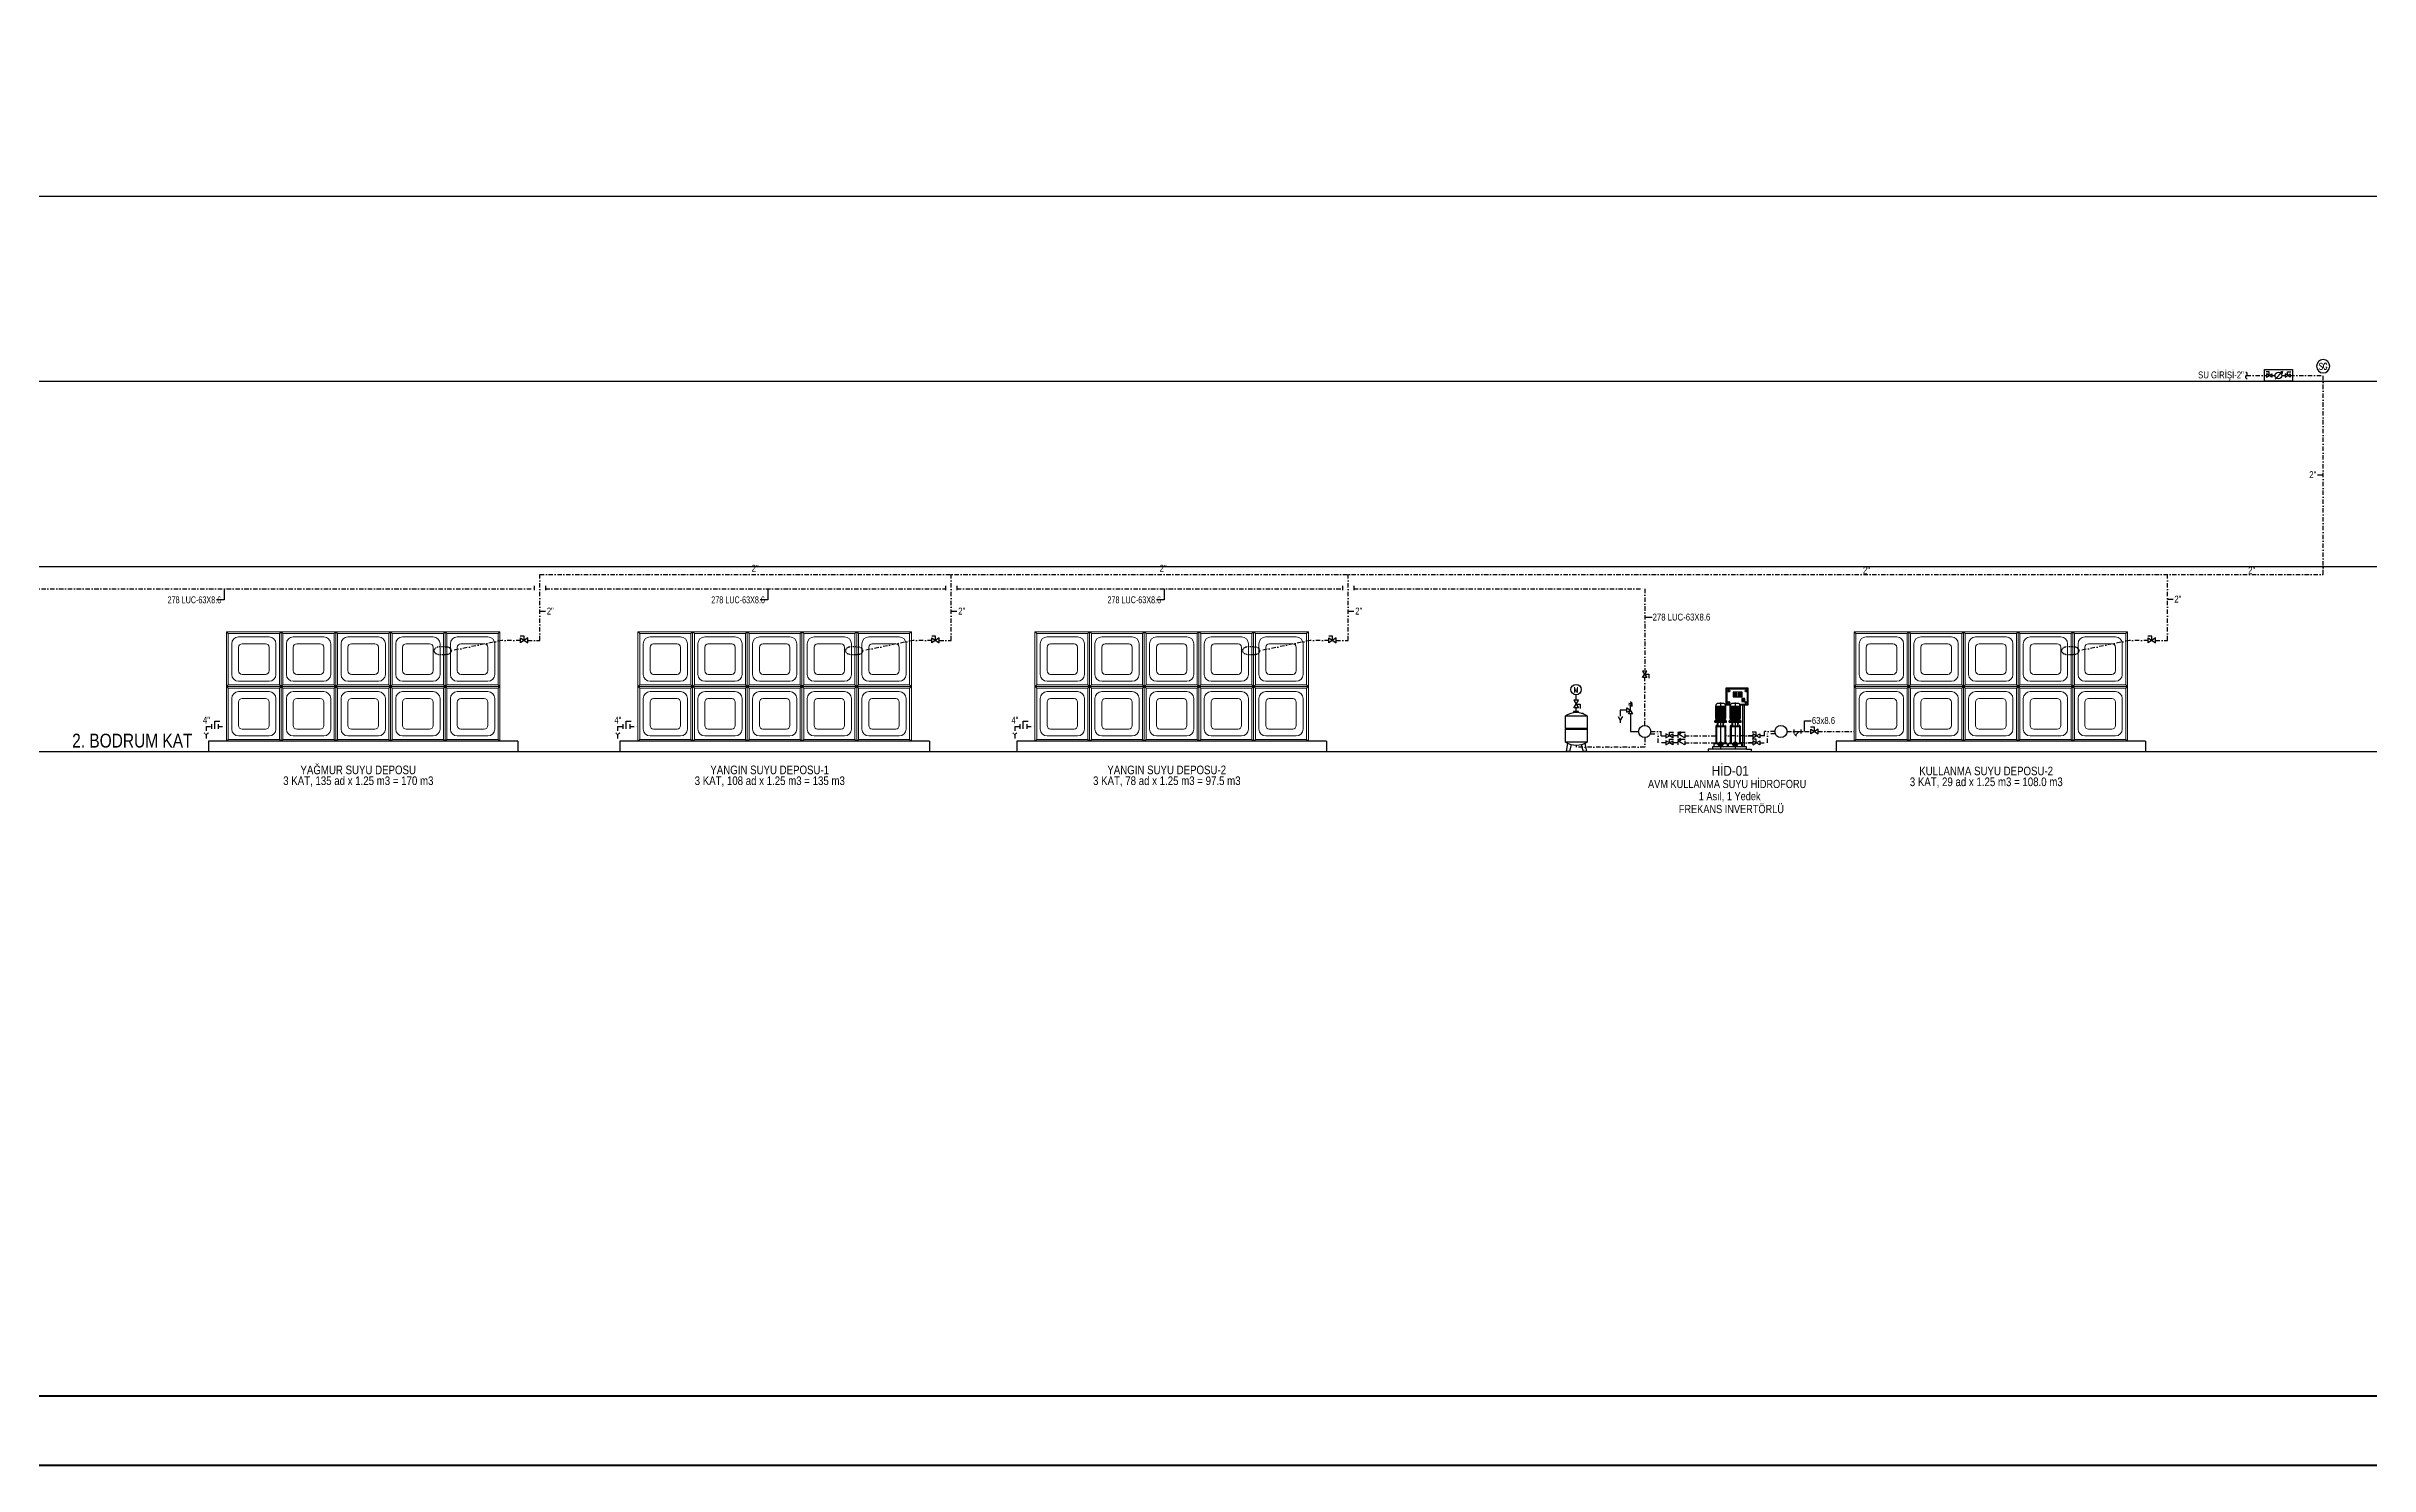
# Model space of a CAD drawing. Header units: centimetres. Extents: x 218267 to 248501, y -42006 to -33806.
# Drawn here: x 237019 to 243732, y -42006 to -37906 of the extents above; entities that cross this region are included whole.
import ezdxf
from ezdxf.enums import TextEntityAlignment as Align

# ---------------------------------------------------------------- set-up
doc = ezdxf.new("R2010")
doc.units = ezdxf.units.CM
doc.header["$LTSCALE"] = 0.2
doc.linetypes.add('DASHDOT', pattern=[25.4, 12.7, -6.35, 0, -6.35])
doc.layers.get('0').update_dxf_attribs({"color": 252})
for name, color, linetype, lineweight in [('1-BASLIK', 53, 'Continuous', 25), ('ST-TEMIZ-CAP', 95, 'Continuous', 30), ('ST-VANA', 100, 'Continuous', 25)]:
    doc.layers.add(name, color=color, linetype=linetype, lineweight=lineweight)
for name, color, linetype in [('ST-CIHAZ', 87, 'Continuous'), ('ST-CIHAZ-NO', 173, 'Continuous'), ('ST-KOLON-NO', 43, 'Continuous'), ('ST-SU', 4, 'DASHDOT'), ('ST-TEMIZ-SOGUKSU-YUKBIRIMI', 61, 'Continuous'), ('ST-TEXT', 181, 'Continuous')]:
    doc.layers.add(name, color=color, linetype=linetype)
doc.styles.add('ARIAL', font='arial.ttf')
doc.styles.add('ARIAL1', font='romans.shx', dxfattribs={"width": 0.7})
doc.styles.add('RomanS', font='romans__.ttf', dxfattribs={"width": 0.9, "height": 51.84})

# ---------------------------------------------------------------- blocks, each defined once
blk = doc.blocks.new('Z1')
at = {"linetype": 'Continuous'}
blk.add_lwpolyline([(-5, 0), (-5, 6.7), (-11.1, 6.7)], dxfattribs=at)
blk.add_lwpolyline([(-10, -3.3), (0, 3.3), (0, -3.3), (-10, 3.3)], close=True, dxfattribs=at)
blk = doc.blocks.new('Kesme')
blk.add_lwpolyline([(-22, 0, 0.576786), (-5, -3, -0.54493), (11, -6)], format="xyb")
blk = doc.blocks.new('PN123')
blk.add_circle((0, 0), 32)
at = {"ltscale": 50, "style": 'ARIAL1', "width": 0.7}
blk.add_attdef('NO', text='', height=30, dxfattribs=at).set_placement((0, 0), align=Align.MIDDLE_CENTER)
blk = doc.blocks.new('A$C353D6097')
at = {"linetype": 'Continuous'}
blk.add_lwpolyline([(12.5, 0), (12.5, 14.4), (-0.6, 14.4)], dxfattribs=at)
blk.add_lwpolyline([(0, 8.3), (25, -8.3), (25, 8.3), (0, -8.3)], close=True, dxfattribs=at)
blk = doc.blocks.new('A$Cda913a58')
at = {"color": 136, "linetype": 'Continuous', "lineweight": 13}
for p, q in [((5, -5), (0, 0)), ((0, -158), (0, 0)), ((0, -158), (0, 0)), ((0, 0), (158, 0)), ((153, -5), (158, 0)), ((158, -158), (158, 0)), ((158, -158), (158, 0)), ((5, -5), (5, -153)), ((153, -5), (5, -5)), ((15, -35), (15, -123)), ((123, -15), (35, -15)), ((35, -45), (35, -113)), ((113, -35), (45, -35)), ((123, -113), (123, -45)), ((143, -123), (143, -35)), ((153, -153), (153, -5)), ((45, -123), (113, -123)), ((5, -153), (0, -158)), ((0, -158), (158, -158)), ((5, -153), (153, -153)), ((35, -143), (123, -143)), ((153, -153), (158, -158))]:
    blk.add_line(p, q, dxfattribs=at)
for centre, radius, start, end in [((35, -35), 20, 90, 180), ((45, -45), 10, 90, 180), ((113, -45), 10, 0, 90), ((123, -35), 20, 0, 90), ((35, -123), 20, 180, 270), ((45, -113), 10, 180, 270), ((113, -113), 10, 270, 0), ((123, -123), 20, 270, 0)]:
    blk.add_arc(centre, radius, start, end, dxfattribs=at)
blk = doc.blocks.new('A$C0B325108')
for p, q in [((-17, 23), (-17, 0)), ((18, 23), (18, 0))]:
    blk.add_line(p, q)
blk.add_lwpolyline([(0, 0), (0, 39), (26, 39)])
blk = doc.blocks.new('A$C2B514568')
for p, q in [((-13.2, 93.9), (-13.2, 108.4)), ((0, 93.9), (-13.2, 93.9)), ((0, 93.9), (-7.2, 106.4)), ((-7.2, 106.4), (7.2, 106.4)), ((0, 93.9), (-7.2, 81.4)), ((7.2, 106.4), (0, 93.9)), ((7.2, 81.4), (0, 93.9)), ((-7.2, 81.4), (7.2, 81.4))]:
    blk.add_line(p, q)
blk = doc.blocks.new('T7FT')
at = {"linetype": 'ByBlock'}
for p, q in [((-1.3, 66.1), (-1.3, 103.4)), ((-1.3, 103.4), (61.4, 103.4)), ((21.6, 115.4), (21.6, 114.1)), ((36.4, 115.4), (21.6, 115.4)), ((21.6, 114.1), (36.4, 114.1)), ((23.5, 112), (23.5, 114)), ((34.3, 114.1), (34.3, 112.2)), ((36.4, 114.1), (36.4, 115.4)), ((61.4, 103.4), (61.4, 66.1)), ((61.4, 66.1), (-1.3, 66.1)), ((-1.3, 64.9), (61.4, 64.9)), ((-1.3, 27.2), (-1.3, 64.8)), ((61.4, 27.2), (-1.3, 27.2)), ((4, 24.4), (0, 0)), ((9.9, 0), (0, 0)), ((14.6, 20.4), (9.9, 0)), ((43.9, 20), (49.2, 0)), ((59.1, 0), (49.2, 0)), ((54.4, 23.7), (59.1, 0)), ((61.4, 64.9), (61.4, 27.2))]:
    blk.add_line(p, q, dxfattribs=at)
for centre, radius, start, end in [((30, 53.2), 59.1, 58.02437, 121.97563), ((48.3, 105.6), 4.28, 33.05667, 108.00849), ((-1.3, 65.5), 0.609, 90, 270), ((30, 77.5), 59.1, 238.02437, 301.97563), ((61.4, 65.5), 0.609, 270, 90)]:
    blk.add_arc(centre, radius, start, end, dxfattribs=at)
blk = doc.blocks.new('T6DT')
for p, q in [((-6.5, 33), (0, 21.8)), ((6.5, 33), (-6.5, 33)), ((-6.5, 10.5), (0, 21.8)), ((6.5, 10.5), (-6.5, 10.5)), ((0, 33), (0, 48.6)), ((0, 21.8), (6.5, 33)), ((0, 21.8), (6.5, 10.5)), ((0, 21.8), (11.9, 21.8)), ((0, 0), (0, 10.5)), ((11.9, 21.8), (11.9, 8.8))]:
    blk.add_line(p, q)
blk.add_circle((0, 63.6), 15)
at = {"style": 'RomanS', "text_generation_flag": 4, "width": 0.7}
blk.add_text('M', height=15.3, rotation=180, dxfattribs=at).set_placement((6.5, 55.1))
blk = doc.blocks.new('TD')
for p, q in [((-34.1, 67.9), (-23.1, 61.7)), ((-34.1, 55.5), (-34.1, 67.9)), ((-28.4, 76.8), (-17.9, 79)), ((-17.7, 74.1), (-28.4, 76.8)), ((-28.3, 80.5), (-19, 82.7)), ((-17.9, 79), (-28.3, 80.5)), ((-23.1, 61.7), (-23.1, 74.1)), ((-23.1, 74.1), (-17.7, 74.1)), ((-22.9, 84.1), (-22.9, 86.6)), ((-19, 82.7), (-22.9, 84.1)), ((-59.2, 43.3), (-53, 32.3)), ((-34.1, 61.7), (-53, 61.7)), ((-53, 61.7), (-53, 44.7)), ((-46.8, 43.3), (-53, 32.3)), ((-53, 32.3), (-53, 24.7)), ((-34.1, 55.5), (-23.1, 61.7)), ((-29.3, 50.7), (-23.1, 61.7)), ((-16.9, 50.7), (-29.3, 50.7)), ((-16.9, 50.7), (-23.1, 61.7)), ((-23.1, 50.7), (-23.1, 0)), ((-23.1, 0), (0, 0))]:
    blk.add_line(p, q)
blk = doc.blocks.new('A$C73265755')
at = {"linetype": 'ByBlock'}
for p, q in [((21.3, 96.6), (21.3, 67.1)), ((37.1, 119.3), (38.8, 121.3)), ((37.1, 95.7), (38.8, 97.7)), ((50.9, 112.3), (52.3, 113.9)), ((51.3, 96.6), (51.3, 67.1)), ((59.8, 112.3), (61.2, 113.9)), ((67.5, 101.2), (68.9, 102.8)), ((73.1, 119.3), (74.8, 121.3)), ((73.1, 95.7), (74.8, 97.7)), ((9.2, 58.9), (33.4, 58.9)), ((9.2, 57.6), (9.2, 58.9)), ((9.2, 57.6), (33.4, 57.6)), ((9.2, 57.2), (33.4, 57.2)), ((9.2, 55.9), (9.2, 57.2)), ((9.2, 55.9), (33.4, 55.9)), ((9.9, 59.6), (11.1, 59.6)), ((9.9, 59.4), (9.9, 59.6)), ((11.1, 59.4), (9.9, 59.4)), ((10.2, 58.9), (10.2, 59.4)), ((10.8, 59.4), (10.8, 58.9)), ((11.1, 63.6), (11.1, 89.6)), ((11.1, 89), (31.5, 89)), ((11.1, 63.5), (16.7, 63.5)), ((11.1, 59.6), (11.1, 59.4)), ((11.1, 48.4), (11.1, 11.9)), ((11.1, 48.4), (31.6, 48.4)), ((11.8, 48.9), (11.8, 49.1)), ((11.8, 49.1), (13, 49.1)), ((13, 48.9), (11.8, 48.9)), ((11.9, 89), (11.9, 63.5)), ((12.1, 48.4), (12.1, 48.9)), ((12.7, 48.9), (12.7, 48.4)), ((12.9, 89), (12.9, 63.5)), ((13, 49.1), (13, 48.9)), ((15.1, 53.5), (13.4, 55.9)), ((15, 60.9), (14.2, 60.9)), ((14.4, 58.9), (14.4, 60.9)), ((14.6, 89), (14.6, 63.5)), ((26.3, 60.9), (14.8, 60.9)), ((15.1, 48.4), (15.1, 53.5)), ((26.4, 94.7), (16.2, 94.7)), ((16.2, 48.4), (16.2, 55.9)), ((16.8, 63.5), (28.1, 63.5)), ((16.9, 89), (16.9, 63.5)), ((19.2, 89), (19.2, 67.1)), ((19.2, 67.3), (19.2, 63.5)), ((21.3, 67.3), (21.3, 2.2)), ((23.4, 89), (23.4, 67.1)), ((23.4, 67.3), (23.4, 63.5)), ((25.7, 89), (25.7, 63.5)), ((28.5, 60.9), (26.4, 60.9)), ((26.5, 48.4), (26.5, 55.9)), ((27.5, 53.5), (29.2, 55.9)), ((27.5, 48.4), (27.5, 53.5)), ((28, 89), (28, 63.5)), ((28.1, 63.5), (31.5, 63.5)), ((28.4, 58.9), (28.4, 60.9)), ((29.7, 89), (29.7, 63.5)), ((29.8, 48.9), (29.8, 49.1)), ((29.8, 49.1), (30.9, 49.1)), ((30.9, 48.9), (29.8, 48.9)), ((30.1, 48.9), (30.1, 48.4)), ((30.6, 48.4), (30.6, 48.9)), ((30.7, 89), (30.7, 63.5)), ((30.9, 49.1), (30.9, 48.9)), ((31.5, 89.6), (31.5, 63.6)), ((31.5, 59.4), (31.5, 59.6)), ((31.5, 59.6), (32.7, 59.6)), ((32.7, 59.4), (31.5, 59.4)), ((31.6, 48.4), (31.6, 11.9)), ((31.8, 59.4), (31.8, 58.9)), ((32.4, 58.9), (32.4, 59.4)), ((32.7, 59.6), (32.7, 59.4)), ((33.4, 57.6), (33.4, 58.9)), ((33.4, 55.9), (33.4, 57.2)), ((39.2, 58.9), (63.4, 58.9)), ((39.2, 57.6), (39.2, 58.9)), ((39.2, 57.6), (63.4, 57.6)), ((39.2, 57.2), (63.4, 57.2)), ((39.2, 55.9), (39.2, 57.2)), ((39.2, 55.9), (63.4, 55.9)), ((39.9, 59.6), (41.1, 59.6)), ((39.9, 59.4), (39.9, 59.6)), ((41.1, 59.4), (39.9, 59.4)), ((40.2, 58.9), (40.2, 59.4)), ((40.8, 59.4), (40.8, 58.9)), ((41.1, 63.6), (41.1, 89.6)), ((41.1, 89), (61.5, 89)), ((41.1, 63.5), (46.7, 63.5)), ((41.1, 59.6), (41.1, 59.4)), ((41.1, 48.4), (61.6, 48.4)), ((41.1, 48.4), (41.1, 11.9)), ((41.8, 48.9), (41.8, 49.1)), ((41.8, 49.1), (43, 49.1)), ((43, 48.9), (41.8, 48.9)), ((41.9, 89), (41.9, 63.5)), ((42.1, 48.4), (42.1, 48.9)), ((42.7, 48.9), (42.7, 48.4)), ((42.9, 89), (42.9, 63.5)), ((43, 49.1), (43, 48.9)), ((45.1, 53.5), (43.4, 55.9)), ((45, 60.9), (44.2, 60.9)), ((44.4, 58.9), (44.4, 60.9)), ((44.6, 89), (44.6, 63.5)), ((56.3, 60.9), (44.8, 60.9)), ((45.1, 48.4), (45.1, 53.5)), ((56.4, 94.7), (46.2, 94.7)), ((46.2, 48.4), (46.2, 55.9)), ((46.8, 63.5), (58.1, 63.5)), ((46.9, 89), (46.9, 63.5)), ((49.2, 89), (49.2, 67.1)), ((49.2, 67.3), (49.2, 63.5)), ((51.3, 67.3), (51.3, 2.2)), ((53.4, 89), (53.4, 67.1)), ((53.4, 67.3), (53.4, 63.5)), ((55.7, 89), (55.7, 63.5)), ((58.5, 60.9), (56.4, 60.9)), ((56.5, 48.4), (56.5, 55.9)), ((57.5, 53.5), (59.2, 55.9)), ((57.5, 48.4), (57.5, 53.5)), ((58, 89), (58, 63.5)), ((58.1, 63.5), (61.5, 63.5)), ((58.4, 58.9), (58.4, 60.9)), ((59.7, 89), (59.7, 63.5)), ((59.8, 48.9), (59.8, 49.1)), ((59.8, 49.1), (60.9, 49.1)), ((60.9, 48.9), (59.8, 48.9)), ((60.1, 48.9), (60.1, 48.4)), ((60.6, 48.4), (60.6, 48.9)), ((60.7, 89), (60.7, 63.5)), ((60.9, 49.1), (60.9, 48.9)), ((61.5, 89.6), (61.5, 63.6)), ((61.5, 59.4), (61.5, 59.6)), ((61.5, 59.6), (62.7, 59.6)), ((62.7, 59.4), (61.5, 59.4)), ((61.6, 48.4), (61.6, 11.9)), ((61.8, 59.4), (61.8, 58.9)), ((62.4, 58.9), (62.4, 59.4)), ((62.7, 59.6), (62.7, 59.4)), ((63.4, 57.6), (63.4, 58.9)), ((63.4, 55.9), (63.4, 57.2)), ((66.4, 91.9), (66.4, 5.1)), ((69.8, 91.9), (69.8, 5.1)), ((75, 5.1), (4.5, 5.1)), ((4.5, 5.1), (4.5, 0.1)), ((7.8, 5.2), (7.8, 11.9)), ((7.8, 11.9), (17, 11.9)), ((11.1, 46.9), (31.6, 46.9)), ((11.1, 12.4), (17.2, 12.4)), ((12.1, 11.9), (12.1, 46.9)), ((12.7, 46.9), (12.7, 11.9)), ((15.1, 10.2), (26.8, 10.2)), ((25.5, 12.4), (31.6, 12.4)), ((25.7, 11.9), (34.6, 11.9)), ((30.1, 46.9), (30.1, 11.9)), ((30.6, 11.9), (30.6, 46.9)), ((34.6, 11.9), (34.6, 5.2)), ((37.8, 5.2), (37.8, 11.9)), ((37.8, 11.9), (47, 11.9)), ((41.1, 46.9), (61.6, 46.9)), ((41.1, 12.4), (47.2, 12.4)), ((42.1, 11.9), (42.1, 46.9)), ((42.7, 46.9), (42.7, 11.9)), ((45.1, 10.2), (56.8, 10.2)), ((55.5, 12.4), (61.6, 12.4)), ((55.7, 11.9), (64.6, 11.9)), ((60.1, 46.9), (60.1, 11.9)), ((60.6, 11.9), (60.6, 46.9)), ((64.6, 11.9), (64.6, 5.2)), ((75, 0.1), (75, 5.1)), ((75, 0), (4.5, 0))]:
    blk.add_line(p, q, dxfattribs=at)
for points in [[(60.9, 91.9), (78.4, 91.9), (78.4, 126.1), (31.8, 126.1)], [(31.8, 126.1), (31.8, 91.9), (41.7, 91.9)], [(59.6, 93.5), (76.5, 93.5), (76.5, 124.2), (33.8, 124.2)], [(33.8, 124.2), (33.8, 93.5), (43, 93.5)]]:
    blk.add_lwpolyline(points, dxfattribs=at)
for points in [[(46.9, 117.9), (46.9, 108.1), (65.5, 108.1), (65.5, 117.9)], [(48.6, 116), (48.6, 109.7), (55, 109.7), (55, 116)], [(57.3, 116), (57.3, 109.7), (63.8, 109.7), (63.8, 116)], [(65.1, 105.1), (65.1, 98.9), (71.5, 98.9), (71.5, 105.1)]]:
    blk.add_lwpolyline(points, close=True, dxfattribs=at)
for centre, radius in [((38, 120.3), 2), ((38, 96.7), 2), ((51.7, 113.1), 1.6), ((60.6, 113.1), 1.6), ((68.3, 102), 1.6), ((74, 120.3), 2), ((74, 96.7), 2), ((21.3, 10.4), 4.63), ((17.5, 10.4), 0.567), ((18.7, 7.9), 0.567), ((18.8, 12.9), 0.567), ((21.3, 10.4), 2.77), ((21.3, 14), 0.567), ((21.3, 6.7), 0.567), ((23.9, 7.8), 0.567), ((23.9, 12.9), 0.567), ((25.1, 10.4), 0.567), ((51.3, 10.4), 4.63), ((47.5, 10.4), 0.567), ((48.7, 7.9), 0.567), ((48.8, 12.9), 0.567), ((51.3, 10.4), 2.77), ((51.3, 14), 0.567), ((51.3, 6.7), 0.567), ((53.9, 7.8), 0.567), ((53.9, 12.9), 0.567), ((55.1, 10.4), 0.567)]:
    blk.add_circle(centre, radius, dxfattribs=at)
for centre, radius, start, end in [((16.2, 89.6), 5.1, 90, 180), ((13.8, 63.6), 2.74, 180, 278.5974), ((26.4, 89.6), 5.1, 0, 90), ((28.5, 63.9), 3.01, 270, 354.2948), ((46.2, 89.6), 5.1, 90, 180), ((43.8, 63.6), 2.74, 180, 278.5974), ((56.4, 89.6), 5.1, 0, 90), ((58.5, 63.9), 3.01, 270, 354.2948)]:
    blk.add_arc(centre, radius, start, end, dxfattribs=at)
blk = doc.blocks.new('A$C71446B59')
at = {"linetype": 'Continuous'}
blk.add_lwpolyline([(0.098, -0.1), (0.232, -0.1), (0.231, 0.022)], dxfattribs=at)
blk.add_lwpolyline([(0.031, 0), (0.164, -0.2), (0.031, -0.2), (0.164, 0)], close=True, dxfattribs=at)
blk = doc.blocks.new('UP_ANTET_01')
at = {"lineweight": 50}
for points in [[(612803.5, 97965.8), (612803.5, 106165.8), (643037.4, 106165.8), (643037.4, 97965.8)], [(640137.4, 98165.8), (613003.5, 98165.8), (613003.5, 105965.8), (640137.4, 105965.8)]]:
    blk.add_lwpolyline(points, close=True, dxfattribs=at)

msp = doc.modelspace()

# ---------------------------------------------------------------- linework, layer by layer
at = {"layer": 'ST-CIHAZ', "lineweight": -3}
for centre in [(241637.9, -39884.8), (242031.6, -39884.8)]:
    msp.add_circle(centre, 17.6, dxfattribs=at)
at = {"layer": 'ST-SU', "ltscale": 5}
for p, q in [((243377.2, -38856.2), (243435, -38856.2)), ((243450, -38856.2), (243459.5, -38856.2)), ((243478.8, -38856.2), (243488.2, -38856.2)), ((243503.2, -38856.2), (243598.4, -38856.2)), ((243598.4, -39430.9), (243598.4, -38856.2)), ((220404.1, -39472.2, 0), (238428.8, -39472.2)), ((238444.9, -39430.9), (243598.4, -39430.9)), ((238444.9, -39621.6), (238444.9, -39430.9)), ((238461.1, -39472.2), (239617.8, -39472.2)), ((239634, -39621.6), (239634, -39430.9)), ((239650.2, -39472.2), (240765, -39472.2)), ((240781.2, -39621.6), (240781.2, -39430.9)), ((240797.4, -39472.2), (241637.9, -39472.2)), ((241637.9, -39472.2), (241637.9, -39707)), ((243148.3, -39621.6), (243148.3, -39430.9)), ((238335.3, -39621.6), (238189.9, -39651.4)), ((238389.1, -39621.6), (238335.3, -39621.6)), ((238410.4, -39621.6), (238444.9, -39621.6)), ((239524.3, -39621.6), (239378.9, -39651.4)), ((239578.2, -39621.6), (239524.3, -39621.6)), ((239599.4, -39621.6), (239634, -39621.6)), ((240671.5, -39621.6), (240526.2, -39651.4)), ((240725.4, -39621.6), (240671.5, -39621.6)), ((240746.6, -39621.6), (240781.2, -39621.6)), ((243038.6, -39621.6), (242893.3, -39651.4)), ((243092.5, -39621.6), (243038.6, -39621.6)), ((243113.7, -39621.6), (243148.3, -39621.6)), ((241637.9, -39867.2), (241637.9, -39727)), ((237481, -39870.2), (237481, -39885.2)), ((237481, -39870.2), (237495.5, -39870.2)), ((237515.5, -39870.2), (237539.7, -39870.2)), ((238670, -39870.2), (238670, -39885.2)), ((238670, -39870.2), (238684.5, -39870.2)), ((238704.6, -39870.2), (238728.7, -39870.2)), ((239817.3, -39870.2), (239817.3, -39885.2)), ((239817.3, -39870.2), (239831.7, -39870.2)), ((239851.8, -39870.2), (239875.9, -39870.2)), ((237481, -39894.5), (237481, -39905.2)), ((238670, -39894.5), (238670, -39905.2)), ((239817.3, -39894.5), (239817.3, -39905.2)), ((241440.5, -39930.5), (241440.5, -39924.3)), ((241637.9, -39930.5), (241440.5, -39930.5)), ((241637.9, -39902.5), (241637.9, -39930.5)), ((241654.1, -39891.8), (241677.1, -39891.8)), ((241655.5, -39884.8), (241685.5, -39884.8)), ((241677.1, -39917.6), (241677.1, -39891.8)), ((241699.2, -39917.6), (241677.1, -39917.6)), ((241685.5, -39897.7), (241685.5, -39884.8)), ((241685.5, -39897.7), (241699.2, -39897.7)), ((241733.6, -39897.7), (241719.2, -39897.7)), ((241733.6, -39917.6), (241719.2, -39917.6)), ((241753.6, -39897.7), (241845, -39897.7)), ((241753.6, -39917.6), (241887, -39917.6)), ((241950.4, -39897.7), (241871.7, -39897.7)), ((241950.4, -39917.6), (241913.7, -39917.6)), ((241936, -39897.7), (241950.4, -39897.7)), ((241936, -39917.6), (241950.4, -39917.6)), ((241984.1, -39897.7), (241970.4, -39897.7)), ((241970.4, -39917.6), (241992.5, -39917.6)), ((242014, -39884.8), (241984.1, -39884.8)), ((241984.1, -39897.7), (241984.1, -39884.8)), ((241992.5, -39917.6), (241992.5, -39891.8)), ((242015.4, -39891.8), (241992.5, -39891.8)), ((242049.2, -39884.8), (242117.7, -39884.8)), ((242139.1, -39884.8), (242243, -39884.8))]:
    msp.add_line(p, q, dxfattribs=at)
at = {"layer": 'ST-SU', "color": 7, "ltscale": 5}
for p, q in [((238428.8, -39463.9), (238428.8, -39480.5)), ((238461.1, -39463.9), (238461.1, -39480.5)), ((239617.8, -39463.9), (239617.8, -39480.5)), ((239650.2, -39463.9), (239650.2, -39480.5)), ((240765, -39463.9), (240765, -39480.5)), ((240797.4, -39463.9), (240797.4, -39480.5))]:
    msp.add_line(p, q, dxfattribs=at)
at = {"layer": 'ST-SU'}
for points in [[(238156.9, -39640.3, 0.063086), (238149.8, -39641.2, 0.076186), (238144.4, -39643.5, 0.10712), (238140.4, -39647.4, 0.148012), (238139.2, -39651.4, 0.148012), (238140.4, -39655.3, 0.10712), (238144.4, -39659.2, 0.076186), (238149.8, -39661.5, 0.063086), (238156.9, -39662.4, 0.020235), (238179.2, -39661.5, 0.076186), (238184.7, -39659.2, 0.10712), (238188.7, -39655.3, 0.148012), (238189.9, -39651.4, 0.148012), (238188.7, -39647.4, 0.10712), (238184.7, -39643.5, 0.076186), (238179.2, -39641.2, 0.020235)], [(239346, -39640.3, 0.063086), (239338.9, -39641.2, 0.076186), (239333.4, -39643.5, 0.10712), (239329.4, -39647.4, 0.148012), (239328.2, -39651.4, 0.148012), (239329.4, -39655.3, 0.10712), (239333.4, -39659.2, 0.076186), (239338.9, -39661.5, 0.063086), (239346, -39662.4, 0.020235), (239368.3, -39661.5, 0.076186), (239373.7, -39659.2, 0.10712), (239377.8, -39655.3, 0.148012), (239378.9, -39651.4, 0.148012), (239377.8, -39647.4, 0.10712), (239373.7, -39643.5, 0.076186), (239368.3, -39641.2, 0.020235)], [(240493.2, -39640.3, 0.063086), (240486.1, -39641.2, 0.076186), (240480.6, -39643.5, 0.10712), (240476.6, -39647.4, 0.148012), (240475.4, -39651.4, 0.148012), (240476.6, -39655.3, 0.10712), (240480.6, -39659.2, 0.076186), (240486.1, -39661.5, 0.063086), (240493.2, -39662.4, 0.020235), (240515.5, -39661.5, 0.076186), (240520.9, -39659.2, 0.10712), (240525, -39655.3, 0.148012), (240526.2, -39651.4, 0.148012), (240525, -39647.4, 0.10712), (240520.9, -39643.5, 0.076186), (240515.5, -39641.2, 0.020235)], [(242860.3, -39640.3, 0.063086), (242853.2, -39641.2, 0.076186), (242847.7, -39643.5, 0.10712), (242843.7, -39647.4, 0.148012), (242842.5, -39651.4, 0.148012), (242843.7, -39655.3, 0.10712), (242847.7, -39659.2, 0.076186), (242853.2, -39661.5, 0.063086), (242860.3, -39662.4, 0.020235), (242882.6, -39661.5, 0.076186), (242888.1, -39659.2, 0.10712), (242892.1, -39655.3, 0.148012), (242893.3, -39651.4, 0.148012), (242892.1, -39647.4, 0.10712), (242888.1, -39643.5, 0.076186), (242882.6, -39641.2, 0.020235)]]:
    msp.add_lwpolyline(points, format="xyb", close=True, dxfattribs=at)
at = {"layer": 'ST-SU', "elevation": 0}
for points in [[(237487.1, -39888.4), (237481, -39894.5), (237474.9, -39888.4)], [(238676.2, -39888.4), (238670, -39894.5), (238663.9, -39888.4)], [(239823.4, -39888.4), (239817.3, -39894.5), (239811.2, -39888.4)]]:
    msp.add_lwpolyline(points, dxfattribs=at)
at = {"layer": 'ST-TEMIZ-CAP', "color": 7, "lineweight": -3}
for p, q in [((219077.2, -38337.7), (244991.5, -38337.7)), ((219077.2, -38872.7), (244991.5, -38872.7)), ((219077.2, -39407.7), (244991.5, -39407.7)), ((241833.8, -39936.3), (241821.2, -39936.3)), ((241821.2, -39936.3), (241821.2, -39942.7)), ((241932.5, -39936.3), (241945.1, -39936.3)), ((241945.1, -39936.3), (241945.1, -39942.7)), ((219077.2, -39942.7), (244991.5, -39942.7))]:
    msp.add_line(p, q, dxfattribs=at)
at = {"layer": 'ST-TEMIZ-CAP'}
for p, q in [((243581.9, -39143.6), (243598.4, -39143.6)), ((238461.5, -39537.8), (238444.9, -39537.8)), ((239650.5, -39537.8), (239634, -39537.8)), ((240797.7, -39537.8), (240781.2, -39537.8)), ((243164.8, -39503.1), (243148.3, -39503.1)), ((242099.2, -39884.8), (242099.2, -39854.2)), ((242099.2, -39854.2), (242118.6, -39854.2))]:
    msp.add_line(p, q, dxfattribs=at)
at = {"layer": 'ST-TEMIZ-SOGUKSU-YUKBIRIMI', "transparency": 33554687}
for p, q in [((237533, -39472.2), (237533, -39504.5)), ((239104, -39472.2), (239104, -39504.5)), ((240249, -39472.2), (240249, -39504.5)), ((237533, -39504.5), (237510.9, -39504.5)), ((239104, -39504.5), (239081.9, -39504.5)), ((240249, -39504.5), (240226.9, -39504.5))]:
    msp.add_line(p, q, dxfattribs=at)
at = {"layer": 'ST-TEMIZ-SOGUKSU-YUKBIRIMI'}
msp.add_line((241637.9, -39554.8), (241659.8, -39554.8), dxfattribs=at)
at = {"layer": 'ST-TEXT', "color": 0, "ltscale": 0.1}
for p, q in [((238381.8, -39912.7), (237487.5, -39912.7)), ((237487.5, -39912.7), (237487.5, -39942.7)), ((238381.8, -39912.7), (238381.8, -39942.7)), ((239570.9, -39912.7), (238676.5, -39912.7)), ((238676.5, -39912.7), (238676.5, -39942.7)), ((239570.9, -39912.7), (239570.9, -39942.7)), ((240718.1, -39912.7), (239823.7, -39912.7)), ((239823.7, -39912.7), (239823.7, -39942.7)), ((240718.1, -39912.7), (240718.1, -39942.7)), ((243085.2, -39912.7), (242190.8, -39912.7)), ((242190.8, -39912.7), (242190.8, -39942.7)), ((242190.8, -39912.7), (242190.8, -39942.7)), ((242190.8, -39912.7), (242190.8, -39942.7)), ((243085.2, -39912.7), (243085.2, -39942.7))]:
    msp.add_line(p, q, dxfattribs=at)
at = {"layer": 'ST-VANA'}
for p, q in [((243460.2, -38866.6), (243480.8, -38845.1)), ((243480.8, -38845.1), (243474.9, -38847.1)), ((243480.8, -38845.1), (243479, -38851.1)), ((241733.4, -39887.8), (241742.5, -39884.6)), ((241754.4, -39887.8), (241733.4, -39887.8)), ((241733.4, -39887.8), (241742.5, -39891)), ((241733.4, -39907.7), (241742.5, -39904.5)), ((241754.4, -39907.7), (241733.4, -39907.7)), ((241733.4, -39907.7), (241742.5, -39910.9)), ((241733.6, -39892), (241733.6, -39903.5)), ((241743.6, -39897.7), (241733.6, -39892)), ((241733.6, -39911.8), (241733.6, -39923.4)), ((241743.6, -39917.6), (241733.6, -39911.8)), ((241753.6, -39903.5), (241743.6, -39897.7)), ((241753.6, -39923.4), (241743.6, -39917.6)), ((241753.6, -39892), (241753.6, -39903.5)), ((241753.6, -39911.8), (241753.6, -39923.4)), ((242070.2, -39890.6), (242070.2, -39879.1)), ((242070.2, -39884.8), (242090.2, -39884.8)), ((242076.6, -39898.5), (242070.5, -39892.4)), ((242084.1, -39884.8), (242073.5, -39895.4)), ((242090.2, -39890.6), (242090.2, -39879.1))]:
    msp.add_line(p, q, dxfattribs=at)
msp.add_lwpolyline([(243509.5, -38872.7), (243428.7, -38872.7), (243428.7, -38838.9), (243509.5, -38838.9)], close=True, dxfattribs=at)
msp.add_circle((243469.1, -38856.2), 9.65, dxfattribs=at)

# ---------------------------------------------------------------- block references
at = {"layer": '1-BASLIK'}
msp.add_blockref('UP_ANTET_01', (-394536.1, -139971.4), dxfattribs=at)
at = {"layer": 'ST-CIHAZ', "xscale": -1}
for p in [(237697.7, -39596.7), (237855.7, -39596.7), (238013.7, -39596.7), (238171.7, -39596.7), (238329.7, -39596.7), (238886.7, -39596.7), (239044.7, -39596.7), (239202.7, -39596.7), (239360.7, -39596.7), (239518.7, -39596.7), (240033.9, -39596.7), (240191.9, -39596.7), (240349.9, -39596.7), (240507.9, -39596.7), (240665.9, -39596.7), (242401, -39596.7), (242559, -39596.7), (242717, -39596.7), (242875, -39596.7), (243033, -39596.7), (237697.7, -39754.7), (237855.7, -39754.7), (238013.7, -39754.7), (238171.7, -39754.7), (238329.7, -39754.7), (238886.7, -39754.7), (239044.7, -39754.7), (239202.7, -39754.7), (239360.7, -39754.7), (239518.7, -39754.7), (240033.9, -39754.7), (240191.9, -39754.7), (240349.9, -39754.7), (240507.9, -39754.7), (240665.9, -39754.7), (242401, -39754.7), (242559, -39754.7), (242717, -39754.7), (242875, -39754.7), (243033, -39754.7)]:
    msp.add_blockref('A$Cda913a58', p, dxfattribs=at)
at = {"layer": 'ST-CIHAZ', "lineweight": -3, "xscale": 1.4, "yscale": 1.4, "zscale": 1.4}
msp.add_blockref('A$C73265755', (241827.5, -39936.3), dxfattribs=at)
at = {"layer": 'ST-CIHAZ', "lineweight": -3}
msp.add_blockref('T7FT', (241410.5, -39942.7), dxfattribs=at)
at = {"layer": 'ST-KOLON-NO'}
ref = msp.add_blockref('PN123', (243598.4, -38829.6), dxfattribs=dict(at, xscale=-0.6000000000087311, yscale=0.6000000000087311, zscale=0.6000000000087311))
ref.add_attrib('NO', 'SG', dxfattribs={"layer": '0', "ltscale": 50, "height": 18, "style": 'ARIAL1', "width": 0.7}).set_placement((243598.4, -38829.6), align=Align.MIDDLE_CENTER)
at = {"layer": 'ST-TEMIZ-CAP', "xscale": -0.6, "yscale": 0.6, "zscale": 0.6, "rotation": 270}
msp.add_blockref('Kesme', (243378.8, -38853.3), dxfattribs=at)
at = {"layer": 'ST-VANA'}
for name, p, xscale, yscale, zscale in [('Z1', (243450, -38856.2), 1.499735047771859, 1.499735047771859, 1.499735047771859), ('Z1', (243488.2, -38856.2), -1.499735047771859, 1.499735047771859, 1.499735047771859), ('A$C353D6097', (238389.1, -39621.6), 0.85, 0.85, 0.85), ('A$C353D6097', (239578.2, -39621.6), 0.85, 0.85, 0.85), ('A$C353D6097', (240725.4, -39621.6), 0.85, 0.85, 0.85), ('A$C353D6097', (243092.5, -39621.6), 0.85, 0.85, 0.85), ('A$C0B325108', (237505.6, -39876.8), 0.5705115660288282, 0.5705115660288282, 0.5705115660288282), ('A$C0B325108', (238694.6, -39876.8), 0.5705115660288282, 0.5705115660288282, 0.5705115660288282), ('A$C0B325108', (239841.8, -39876.8), 0.5705115660288282, 0.5705115660288282, 0.5705115660288282), ('A$C353D6097', (242117.7, -39884.8), 0.85, 0.85, 0.85)]:
    msp.add_blockref(name, p, dxfattribs=dict(at, xscale=xscale, yscale=yscale, zscale=zscale))
for name, p, xscale, yscale, zscale, rotation in [('A$C71446B59', (241629.1, -39728.6), -90.31280104263107, 90.31280104263107, 90.31280104263935, 180), ('A$C2B514568', (241634, -39897.7), 0.7999999999999999, 0.7999999999999999, 0.7999999999999999, 270), ('A$C2B514568', (241634, -39917.6), 0.7999999999999999, 0.7999999999999999, 0.7999999999999999, 270), ('A$C2B514568', (242035.5, -39897.7), -0.7999999999999999, 0.7999999999999999, 0.7999999999999999, 90), ('A$C2B514568', (242035.5, -39917.6), -0.7999999999999999, 0.7999999999999999, 0.7999999999999999, 90)]:
    msp.add_blockref(name, p, dxfattribs=dict(at, xscale=xscale, yscale=yscale, zscale=zscale, rotation=rotation))
for name, p in [('T6DT', (241439.6, -39827.3)), ('TD', (241620.3, -39884.8))]:
    msp.add_blockref(name, p, dxfattribs=at)

# ---------------------------------------------------------------- texts
at = {"layer": 'ST-CIHAZ-NO', "style": 'ARIAL', "width": 0.8}
for s, p in [('YAĞMUR SUYU DEPOSU', (237920.3, -39995.8)), ('YANGIN SUYU DEPOSU-1', (239109.4, -39995.8)), ('YANGIN SUYU DEPOSU-2', (240256.6, -39995.8)), ('KULLANMA SUYU DEPOSU-2', (242624.6, -39998.9)), ('3 KAT, 135 ad x 1.25 m3 = 170 m3', (237920.6, -40027)), ('3 KAT, 108 ad x 1.25 m3 = 135 m3', (239109.6, -40027)), ('3 KAT, 78 ad x 1.25 m3 = 97.5 m3', (240256.9, -40027)), ('3 KAT, 29 ad x 1.25 m3 = 108.0 m3', (242624.9, -40030.2))]:
    msp.add_text(s, height=25, rotation=0, dxfattribs=at).set_placement(p, align=Align.MIDDLE_CENTER)
at = {"layer": 'ST-CIHAZ-NO', "style": 'ARIAL'}
for s, height, width, p in [('HİD-01', 28.5, 0.85, (241885, -39998.4)), ('AVM KULLANMA SUYU HİDROFORU', 23.75, 0.8, (241876.1, -40036.4)), ('1 Asıl, 1 Yedek', 23.75, 0.8, (241883.4, -40071.6)), ('FREKANS INVERTÖRLÜ', 23.75, 0.8, (241888.4, -40108.8))]:
    msp.add_text(s, height=height, dxfattribs=dict(at, width=width)).set_placement(p, align=Align.MIDDLE_CENTER)
at = {"layer": 'ST-TEMIZ-CAP', "style": 'ARIAL', "width": 0.8}
for s, p in [('SU GİRİŞİ-2"', (243237.1, -38864.6)), ('2"', (243558.3, -39152.7)), ('2"', (239057.2, -39423.4)), ('2"', (240236.2, -39423.4)), ('2"', (242268.7, -39428.9)), ('2"', (243381.9, -39428.9)), ('2"', (238465.2, -39546.9)), ('2"', (239654.2, -39546.9)), ('2"', (240801.4, -39546.9)), ('2"', (243168.5, -39512.2)), ('4"', (237471.5, -39862.1)), ('4"', (238660.5, -39862.1)), ('4"', (239807.8, -39862.1)), ('63x8.6', (242120.9, -39862.9))]:
    msp.add_text(s, height=20, dxfattribs=at).set_placement(p)
at = {"layer": 'ST-TEMIZ-SOGUKSU-YUKBIRIMI', "transparency": 33554687, "style": 'ARIAL', "width": 0.65}
for p in [(237369.5, -39514.4), (238940.6, -39514.4), (240085.5, -39514.4)]:
    msp.add_text('278 LUC-63X8.6', height=20, dxfattribs=at).set_placement(p)
at = {"layer": 'ST-TEMIZ-SOGUKSU-YUKBIRIMI', "style": 'ARIAL', "width": 0.8}
msp.add_text('278 LUC-63X8.6', height=20, dxfattribs=at).set_placement((241660.8, -39554.2), align=Align.MIDDLE_LEFT)
at = {"layer": 'ST-TEXT', "color": 7, "transparency": 33554687, "style": 'ARIAL', "width": 0.8}
msp.add_text('2. BODRUM KAT', height=40, dxfattribs=at).set_placement((237093.7, -39911.2), align=Align.MIDDLE_LEFT)

doc.saveas('drawing.dxf')
